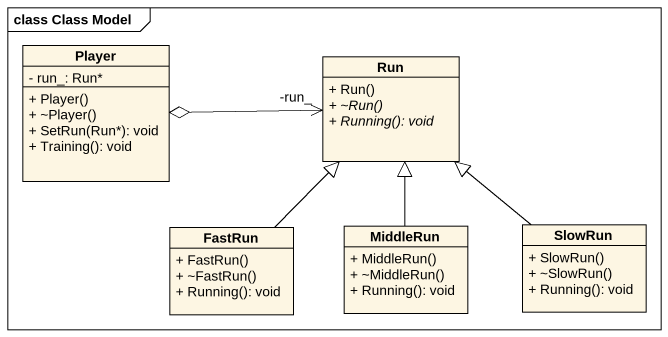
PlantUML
@startuml
mainframe class Class Model
hide circle
hide empty members
skinparam classAttributeIconSize 0
class Player {
  - run_: Run*
  + Player()
  + ~Player()
  + SetRun(Run*): void
  + Training(): void
}
class Run {
  + Run()
  {abstract} + ~Run()
  {abstract} + Running(): void
}
class FastRun {
  + FastRun()
  + ~FastRun()
  + Running(): void
}
class MiddleRun {
  + MiddleRun()
  + ~MiddleRun()
  + Running(): void
}
class SlowRun {
  + SlowRun()
  + ~SlowRun()
  + Running(): void
}
Player -right-> "-run_" Run
Run -left-o Player
FastRun -up-|> Run
MiddleRun -up-|> Run
SlowRun -up-|> Run
@enduml
